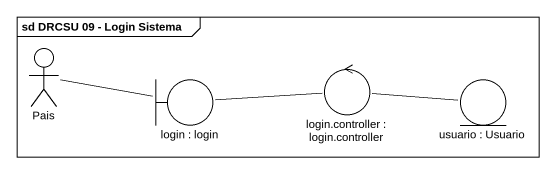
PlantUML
@startuml
mainframe sd DRCSU 09 - Login Sistema
actor Pais
control "login.controller : login.controller" as login_controller
boundary "login : login" as login
entity "usuario : Usuario" as usuario
Pais -right- login
login_controller -right- usuario
login -right- login_controller
@enduml
